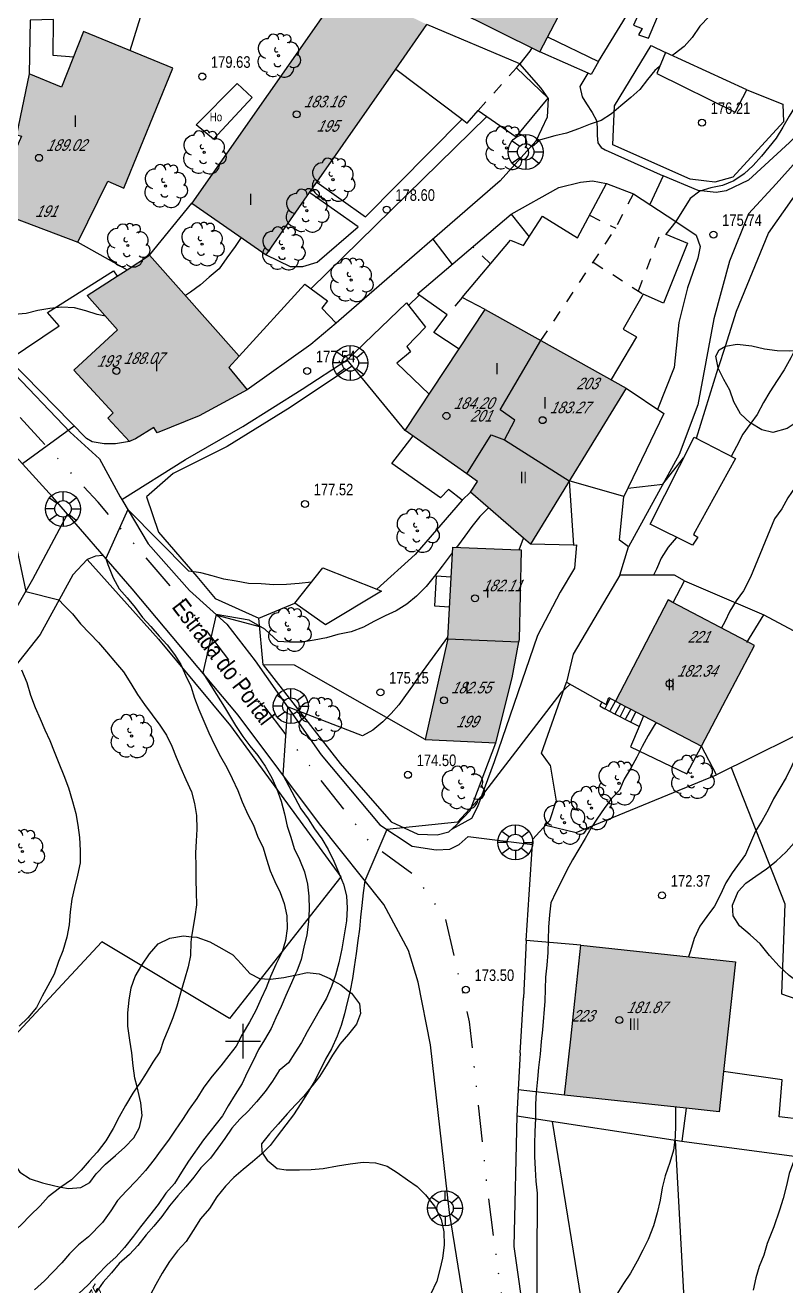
# Model space of a CAD drawing. Header units: metres. Extents: x 523239 to 523998, y 4669208 to 4669802.
# Drawn here: x 523481.2 to 523546.8, y 4669378.9 to 4669487.6 of the extents above; entities that cross this region are included whole.
import ezdxf
from ezdxf.enums import TextEntityAlignment as Align

# ---------------------------------------------------------------- set-up
doc = ezdxf.new("R2010")
doc.units = ezdxf.units.M
doc.header["$MEASUREMENT"] = 0
doc.linetypes.add('DISCONT', pattern=[2, 1, -1])
doc.linetypes.add('MORSE_D', pattern=[31.75, 12.7, -6.35, 0, -6.35, 0, -6.35])
for name, color, linetype in [('031006 Cota terreno', 9, 'Continuous'), ('031007 Cota edificio', 7, 'Continuous'), ('032011 Curva cada 1 m', 40, 'Continuous'), ('032015 Curva cada 5 m', 34, 'Continuous'), ('032022 Curva cada 1 m de baja fiabilidad', 40, 'Continuous'), ('032023 Curva cada 5 m de baja fiabilidad', 34, 'Continuous'), ('033006 Texto cota terreno', 9, 'Continuous'), ('033007 Texto cota edificio', 9, 'Continuous'), ('033015 Texto curva maestra', 42, 'Continuous'), ('052004 Porche Tejavana', 7, 'Continuous'), ('052006 Division alturas', 9, 'Continuous'), ('052007 Medianera principal', 7, 'Continuous'), ('052016 Cobertizo', 7, 'Continuous'), ('052019 Cubierta edificio auxiliar', 9, 'DISCONT'), ('052020 Edificacion alero', 2, 'Continuous'), ('052024 Horreo', 7, 'Continuous'), ('052027 Edificacion por pie_alero', 2, 'Continuous'), ('052028 Edificacion pie nuevo', 2, 'Continuous'), ('053000 Textos varios', 7, 'Continuous'), ('053006 Texto altura edificio', 7, 'Continuous'), ('053009 Texto altura edificio predominante', 7, 'Continuous'), ('063001 Texto via urbana', 7, 'Continuous'), ('063002 Texto portal', 7, 'Continuous'), ('072001 Borde aglomerado u hormigon', 7, 'Continuous'), ('072003 Camino', 7, 'Continuous'), ('072004 Bordillo Acera', 1, 'Continuous'), ('072013 Escaleras', 1, 'Continuous'), ('072027 Pavimento', 9, 'Continuous'), ('082001 Valla Alambrada', 7, 'ALAMBRADA'), ('082002 Muro Tapia', 6, 'Continuous'), ('082003 Puerta', 7, 'Continuous'), ('082004 Linde', 3, 'Continuous'), ('101001 Arbol', 3, 'Continuous'), ('102002 Zona arbolada', 3, 'MASA'), ('102006 Seto', 3, 'SETO'), ('141001 Farola baculo', 7, 'Continuous'), ('202001 Eje Calle', 254, 'MORSE_D'), ('990001 Sombreados', 7, 'Continuous'), ('992007 Cuadricula', 7, 'Continuous')]:
    doc.layers.add(name, color=color, linetype=linetype)
doc.styles.get("Standard").update_dxf_attribs({"font": 'arial.ttf'})
doc.linetypes.add('ALAMBRADA', pattern='A,3,[131,GEOGRAMA.SHX,S=0.5,R=0,X=0,Y=0],3', length=6)
doc.linetypes.add('MASA', pattern='A,0.0001,[130,GEOGRAMA.SHX,S=0.5,R=180,X=0,Y=0],-2.9', length=2.9001)
doc.linetypes.add('SETO', pattern='A,0,-1.2,1,[135,GEOGRAMA.SHX,S=0.4,R=0,X=0.5,Y=-0.5],1', length=3.2)

# ---------------------------------------------------------------- blocks, each defined once
blk = doc.blocks.new('COTAP')
at = {"color": 0}
blk.add_circle((0, 0), 0.3, dxfattribs=at)
blk = doc.blocks.new('ARBOL')
at = {"color": 0}
blk.add_circle((0, 0), 0.0939, dxfattribs=at)
for centre, radius, start, end in [((-0.9, 0.61), 0.852, 92.28, 254.58), ((-0.45, 1.37), 0.48, 359.2878, 173.6078), ((0.16, 1.55), 0.336, 23.1565, 160.4665), ((0.7, 1.41), 0.384, 301.578, 139.328), ((1.05, 0.46), 0.708, 319.8556, 114.7656), ((-0.15, 0.51), 0.192, 119.14, 310.56), ((1.31, -0.4), 0.612, 235.5275, 62.0275), ((-0.89, -0.54), 0.888, 142.64, 266.54), ((-0.06, -0.61), 0.336, 189.64, 323.88), ((0.48, -1), 0.852, 224.67, 0.24), ((-0.48, -1.08), 0.72, 213.78, 295.32)]:
    blk.add_arc(centre, radius, start, end, dxfattribs=at)
blk = doc.blocks.new('FAROLAG')
at = {"color": 0}
for p, q in [((0, 0.71), (0, 1.51)), ((-0.71, 0), (-1.51, 0)), ((-1.17, 0.96), (-0.51, 0.49)), ((1.17, 0.95), (0.55, 0.45)), ((0.71, 0), (1.51, 0)), ((-1.17, -0.95), (-0.51, -0.48)), ((0, -0.71), (0, -1.51)), ((1.13, -1), (0.51, -0.49))]:
    blk.add_line(p, q, dxfattribs=at)
for radius in [1.51, 0.71]:
    blk.add_circle((0, 0), radius, dxfattribs=at)

msp = doc.modelspace()

# ---------------------------------------------------------------- hatches: boundary and pattern name
at = {"layer": '990001 Sombreados', "true_color": 0xafafaf}
for points in [[(523510.47, 4669492.82), (523525.59, 4669485.31), (523530.7, 4669495.1), (523515.95, 4669502.56)], [(523508.74, 4669491.08), (523515.85, 4669487.66), (523513.17, 4669483.81), (523506.36, 4669474.06), (523505.74, 4669473.16), (523502, 4669467.8), (523495.58, 4669472.24)], [(523478.14, 4669471.75), (523480.91, 4669478.02), (523480.48, 4669478.13), (523481.57, 4669483.4), (523484.34, 4669482.24), (523486.24, 4669487.04), (523493.94, 4669483.88), (523489.73, 4669473.54), (523488.33, 4669474.16), (523485.76, 4669468.89)], [(523489.17, 4669461.33), (523485.4, 4669457.85), (523488.81, 4669454.17), (523488.33, 4669453.72), (523490.2, 4669451.7), (523490.34, 4669451.75), (523490.74, 4669451.92), (523492.3, 4669452.92), (523492.61, 4669452.44), (523496.22, 4669453.92), (523500.37, 4669456.15), (523498.78, 4669458.08), (523499.68, 4669459.07), (523491.94, 4669467.77), (523490, 4669466.51), (523489.16, 4669465.97), (523486.57, 4669464.29)], [(523520.89, 4669463.07), (523513.99, 4669452.66), (523519.3, 4669448.9), (523521.39, 4669452.27), (523522.55, 4669451.84), (523523.43, 4669453.53), (523522.17, 4669454.43), (523525.69, 4669460.4)], [(523525.69, 4669460.4), (523522.17, 4669454.43), (523523.43, 4669453.53), (523522.55, 4669451.84), (523521.39, 4669452.27), (523519.3, 4669448.9), (523520.21, 4669448.26), (523519.62, 4669447.34), (523524.19, 4669443.36), (523524.78, 4669442.84), (523533.04, 4669456.31)], [(523523.8, 4669442.35), (523524.02, 4669442.34), (523523.83, 4669434.62), (523523.79, 4669434.43), (523517.63, 4669434.69), (523518.05, 4669442.6)], [(523537, 4669437.86), (523536.65, 4669438.05), (523532.1, 4669429.32), (523532.54, 4669429.09), (523532.98, 4669428.85), (523533.43, 4669428.62), (523533.87, 4669428.39), (523534.52, 4669428.05), (523539.52, 4669425.42), (523541.37, 4669428.94), (523544.1, 4669434.12), (523543.46, 4669434.46)], [(523523.79, 4669434.43), (523523.21, 4669431.32), (523521.79, 4669425.71), (523515.71, 4669426), (523517.62, 4669434.56), (523517.63, 4669434.69)], [(523529.12, 4669408.27), (523542.45, 4669406.82), (523541.43, 4669397.39), (523541.05, 4669393.91), (523538.2, 4669394.22), (523527.72, 4669395.35), (523528.25, 4669400.17), (523528.6, 4669403.45)]]:
    msp.add_hatch(color=253, dxfattribs=at).paths.add_polyline_path(points, flags=0)

# ---------------------------------------------------------------- linework, layer by layer
at = {"layer": '032011 Curva cada 1 m'}
for points, elevation in [([(523545.12, 4669498.13), (523545.02, 4669497.8), (523544.72, 4669496.85), (523544.36, 4669495.81), (523544.02, 4669494.81), (523543.62, 4669493.89), (523543.13, 4669492.82), (523542.63, 4669491.88), (523542.04, 4669490.84), (523541.48, 4669489.92), (523540.91, 4669489.07), (523540.2, 4669488.34), (523539.38, 4669487.51), (523538.71, 4669486.54), (523538.03, 4669485.76), (523537.17, 4669485.11), (523537.01, 4669484.97)], 177), ([(523550.16, 4669487.37), (523549.3, 4669484.68), (523548.87, 4669483.71), (523548.41, 4669482.67), (523548.01, 4669481.65), (523547.62, 4669480.65), (523547.1, 4669479.74), (523546.53, 4669478.79), (523545.97, 4669477.86), (523545.33, 4669477.08), (523544.7, 4669476.29), (523543.98, 4669475.51), (523543.21, 4669474.77), (523542.31, 4669474.17), (523541.33, 4669473.78), (523540.34, 4669473.56), (523539.37, 4669473.28), (523538.54, 4669472.66), (523537.32, 4669470.66)], 176), ([(523524.91, 4669485.65), (523524.73, 4669485.35), (523523.87, 4669484.26)], 178), ([(523535.92, 4669484.04), (523535.51, 4669483.69), (523534.87, 4669482.9), (523534.2, 4669482.05), (523533.43, 4669481.35), (523532.57, 4669480.64), (523531.77, 4669479.94), (523530.88, 4669479.38), (523529.93, 4669479.05), (523528.92, 4669478.66), (523527.9, 4669478.28), (523526.89, 4669478.06), (523525.25, 4669477.61)], 177), ([(523499.85, 4669469.28), (523499.33, 4669468.5), (523498.61, 4669467.54), (523497.93, 4669466.6), (523497.08, 4669465.87), (523496.33, 4669465.2), (523495.46, 4669464.58), (523495.03, 4669464.3)], 179), ([(523516.35, 4669469.14), (523518.03, 4669466.97)], 177), ([(523488.13, 4669462.52), (523487.42, 4669462.64), (523486.45, 4669462.96), (523485.46, 4669463.23), (523484.35, 4669463.29), (523483.35, 4669463.17), (523482.32, 4669463), (523481.3, 4669462.74), (523480.3, 4669462.65)], 179), ([(523485.44, 4669453.03), (523480.98, 4669449.78)], 178), ([(523543.78, 4669453.28), (523543.7, 4669453.18), (523543.09, 4669452.32), (523542.55, 4669451.26), (523542.09, 4669450.42)], 174), ([(523548.83, 4669449.56), (523548.29, 4669448.71), (523547.6, 4669447.77), (523546.98, 4669446.85), (523546.44, 4669445.89), (523545.83, 4669445.02), (523543.76, 4669440), (523543.14, 4669438.81), (523542.51, 4669437.95), (523541.97, 4669437.06), (523541.55, 4669436.14), (523541.26, 4669435.62)], 173), ([(523521.17, 4669445.99), (523520.42, 4669445.23), (523519.74, 4669444.38), (523519.13, 4669443.55), (523518.48, 4669442.68), (523518.41, 4669442.59)], 176), ([(523479.86, 4669445.44), (523481.27, 4669438.77), (523484.13, 4669438.04), (523484.57, 4669437.57), (523485.3, 4669436.84), (523486, 4669435.98), (523486.78, 4669435.15), (523487.55, 4669434.38), (523488.23, 4669433.57), (523489, 4669432.63), (523489.7, 4669431.84), (523490.32, 4669430.84), (523490.9, 4669429.89), (523491.51, 4669429.02), (523492.16, 4669428.12), (523492.84, 4669427.25), (523493.4, 4669426.38), (523493.85, 4669425.43), (523494.23, 4669424.48), (523494.63, 4669423.52), (523495.07, 4669422.56), (523495.56, 4669421.5), (523495.82, 4669420.49), (523495.99, 4669419.44), (523496.03, 4669418.26), (523495.96, 4669417.24), (523495.9, 4669416.22), (523495.94, 4669415.03), (523495.94, 4669413.91), (523495.97, 4669412.84), (523495.99, 4669411.75), (523495.85, 4669410.71), (523495.68, 4669409.72), (523495.57, 4669409)], 178), ([(523505.91, 4669439.58), (523504.84, 4669439.46), (523503.74, 4669439.37), (523502.66, 4669439.35), (523501.56, 4669439.42), (523500.46, 4669439.45), (523499.41, 4669439.67), (523498.34, 4669439.84), (523497.34, 4669440.12), (523496.37, 4669440.38), (523495.32, 4669440.53), (523490.07, 4669445.83), (523488.17, 4669441.61), (523488.35, 4669441.1), (523488.81, 4669439.94), (523489.32, 4669439), (523490.02, 4669438.22), (523490.69, 4669437.38), (523491.34, 4669436.53), (523492.04, 4669435.74), (523492.77, 4669434.92), (523493.47, 4669434.18), (523494.1, 4669433.33), (523494.63, 4669432.48), (523495.05, 4669431.54), (523495.51, 4669430.59), (523495.82, 4669429.58), (523496.2, 4669428.58), (523496.61, 4669427.58), (523497.05, 4669426.58), (523497.54, 4669425.55), (523498.05, 4669424.53), (523498.59, 4669423.6), (523499.06, 4669422.63), (523499.56, 4669421.62), (523499.93, 4669420.62), (523500.42, 4669419.54), (523500.9, 4669418.62), (523501.26, 4669417.67), (523501.73, 4669416.66), (523502.03, 4669415.69), (523502.34, 4669414.69), (523502.74, 4669413.75), (523503.2, 4669412.82), (523503.56, 4669411.87), (523503.79, 4669410.8), (523503.81, 4669409.72), (523503.66, 4669408.67), (523503.36, 4669407.7), (523502.83, 4669406.61), (523502.38, 4669405.56), (523502.29, 4669405.33)], 177), ([(523537.4, 4669443.42), (523537.35, 4669443.38), (523536.64, 4669442.58), (523536.05, 4669441.64), (523535.65, 4669440.69), (523535.4, 4669440.16)], 174), ([(523518.03, 4669442.11), (523517.18, 4669440.94), (523516.52, 4669440.09)], 176), ([(523516.51, 4669440.08), (523516.49, 4669440.05), (523515.8, 4669439.19), (523514.96, 4669438.37), (523514.13, 4669437.66), (523513.21, 4669437.1), (523512.26, 4669436.68), (523511.28, 4669436.17), (523510.38, 4669435.68), (523509.31, 4669435.3), (523508.18, 4669435.05), (523507.2, 4669434.77), (523506.12, 4669434.56), (523505.1, 4669434.4), (523504.02, 4669434.41), (523503.02, 4669434.46), (523501.88, 4669435.52), (523500.52, 4669436.3), (523497.69, 4669436.78), (523496.53, 4669431.74), (523498.39, 4669428.78), (523499.35, 4669427.21), (523499.97, 4669426.25), (523500.59, 4669425.46), (523501.29, 4669424.62), (523501.91, 4669423.71), (523502.48, 4669422.69), (523502.91, 4669421.71), (523503.3, 4669420.68), (523503.58, 4669419.6), (523503.81, 4669418.53), (523504.11, 4669417.57), (523504.42, 4669416.61), (523504.86, 4669415.66), (523505.31, 4669414.58), (523505.57, 4669413.54), (523505.68, 4669412.5), (523505.71, 4669411.37), (523505.64, 4669410.29), (523505.49, 4669409.17), (523505.25, 4669408.09), (523505, 4669407.04), (523504.65, 4669406.02), (523504.48, 4669405.67)], 176), ([(523480.89, 4669432), (523481.36, 4669430.93), (523481.69, 4669429.84), (523482.07, 4669428.75), (523482.5, 4669427.8), (523482.92, 4669426.85), (523483.33, 4669425.91), (523483.71, 4669424.98), (523484.12, 4669423.96), (523484.56, 4669422.9), (523484.94, 4669421.84), (523485.3, 4669420.66), (523485.58, 4669419.63), (523485.75, 4669418.61), (523485.9, 4669417.54), (523485.97, 4669416.43), (523485.95, 4669415.36), (523485.74, 4669414.3), (523485.46, 4669413.23), (523485.24, 4669412.24), (523485.1, 4669411.14), (523485.01, 4669410.01), (523484.82, 4669408.96), (523484.46, 4669407.79), (523484.09, 4669406.85), (523483.71, 4669405.78), (523483.17, 4669404.75), (523482.69, 4669403.86), (523482.18, 4669402.9), (523481.44, 4669402.01), (523480.7, 4669401.29)], 179), ([(523528.21, 4669430.78), (523527.41, 4669430.02), (523520.54, 4669421.08), (523518.49, 4669418.89), (523512.4, 4669418.25), (523510.5, 4669413.83), (523510.37, 4669412.78), (523510.25, 4669411.68), (523510.13, 4669410.68), (523510.05, 4669409.66), (523509.91, 4669408.66), (523509.76, 4669407.54), (523509.59, 4669406.4), (523509.45, 4669405.39), (523509.25, 4669404.37), (523509.21, 4669404.23)], 174), ([(523535.61, 4669427.47), (523535.44, 4669427.21), (523534.92, 4669426.35), (523534.41, 4669425.4), (523533.95, 4669424.47), (523533.44, 4669423.52), (523532.86, 4669422.58), (523532.45, 4669421.65), (523531.77, 4669420.91), (523531.13, 4669420.06), (523530.56, 4669419.23), (523530.01, 4669418.38), (523529.5, 4669417.48), (523528.94, 4669416.56), (523528.4, 4669415.62), (523527.92, 4669414.73), (523527.47, 4669413.79), (523526.98, 4669412.85), (523526.55, 4669411.92), (523526.41, 4669410.89), (523526.35, 4669409.82), (523526.31, 4669408.72), (523526.28, 4669407.64), (523526.19, 4669406.56), (523526.08, 4669405.51), (523526.02, 4669403.45), (523525.81, 4669400.97), (523525.7, 4669399.95), (523525.61, 4669398.88), (523525.47, 4669397.72), (523525.38, 4669396.71), (523525.26, 4669395.58), (523525.21, 4669394.55), (523525.22, 4669393.35), (523525.16, 4669392.17), (523525.14, 4669391.15), (523525.14, 4669390.06), (523525.18, 4669388.96), (523525.25, 4669387.91), (523525.36, 4669386.89), (523525.27, 4669368.76)], 173), ([(523548.77, 4669426.89), (523548.69, 4669426.74), (523548.21, 4669425.69), (523547.77, 4669424.68), (523547.32, 4669423.73), (523546.83, 4669422.72), (523546.28, 4669421.8), (523545.74, 4669420.89), (523545.28, 4669419.93), (523544.75, 4669419.03), (523544.19, 4669418.1), (523543.31, 4669416.08), (523542.18, 4669414.5), (523541.62, 4669413.64), (523541.15, 4669412.57), (523540.64, 4669411.63), (523539.99, 4669410.74), (523539.39, 4669409.9), (523538.91, 4669408.84), (523538.58, 4669407.78), (523538.41, 4669407.26)], 172), ([(523490.86, 4669396.05), (523490.5, 4669395.51), (523489.86, 4669394.45), (523489.33, 4669393.48), (523488.81, 4669392.46), (523488.18, 4669391.41), (523487.43, 4669390.43), (523486.74, 4669389.67), (523486.05, 4669388.87), (523485.2, 4669388.04), (523484.29, 4669387.41)], 178), ([(523505.83, 4669395.97), (523505.54, 4669395.48), (523504.99, 4669394.61), (523504.35, 4669393.65), (523503.68, 4669392.77), (523502.94, 4669391.81), (523502.33, 4669391), (523501.69, 4669390.33)], 174), ([(523537.3, 4669394.32), (523537.28, 4669393.87), (523537.28, 4669392.78), (523537.26, 4669391.71), (523537.12, 4669390.59), (523536.79, 4669389.52), (523536.39, 4669388.38), (523536.15, 4669387.36), (523535.95, 4669386.29), (523535.7, 4669385.2), (523535.38, 4669384.07), (523534.94, 4669382.89), (523534.47, 4669381.97), (523533.98, 4669381.01), (523533.4, 4669380), (523532.8, 4669379.11), (523532.22, 4669378.19)], 172), ([(523547.67, 4669390.05), (523547.46, 4669389.59), (523547.08, 4669388.57), (523546.85, 4669387.55), (523546.58, 4669386.43), (523546.26, 4669385.41), (523545.77, 4669383.97), (523545.2, 4669382.54), (523544.91, 4669381.54), (523544.51, 4669380.57), (523544.2, 4669379.6), (523543.98, 4669378.51)], 171)]:
    msp.add_lwpolyline(points, dxfattribs=dict(at, elevation=elevation))
at = {"layer": '032015 Curva cada 5 m'}
for points, elevation in [([(523491.75, 4669490.33), (523490.23, 4669485.4)], 180), ([(523541.59, 4669459.93), (523542.55, 4669462.93), (523545.3, 4669469.66), (523550.67, 4669477.32), (523553.51, 4669482.53), (523552.52, 4669483.46), (523552.33, 4669485.09), (523552.67, 4669486.06), (523553.07, 4669487.04), (523553.53, 4669488.1)], 175), ([(523539.09, 4669451.98), (523540.97, 4669458.03)], 175), ([(523533.17, 4669447.68), (523536.2, 4669448.03), (523537.98, 4669450.28)], 175), ([(523517.64, 4669434.82), (523515.22, 4669431.51), (523514.61, 4669430.62), (523514.02, 4669429.81), (523513.44, 4669428.98), (523512.77, 4669428.24), (523512.04, 4669427.52), (523511.18, 4669426.82), (523510.29, 4669426.33), (523503.82, 4669428.82), (523503.42, 4669422.95), (523504.99, 4669420.02), (523505.61, 4669419.17), (523506.16, 4669418.3), (523506.8, 4669417.45), (523507.35, 4669416.53), (523507.83, 4669415.5), (523508.24, 4669414.57), (523508.66, 4669413.53), (523508.93, 4669412.53), (523508.97, 4669411.45), (523508.91, 4669410.37), (523508.72, 4669409.16), (523508.52, 4669407.96), (523508.27, 4669406.75), (523507.98, 4669405.68), (523507.81, 4669405.2)], 175)]:
    msp.add_lwpolyline(points, dxfattribs=dict(at, elevation=elevation))
at = {"layer": '032022 Curva cada 1 m de baja fiabilidad'}
for points, elevation in [([(523547.55, 4669459.54), (523547.22, 4669458.92), (523546.66, 4669457.88), (523546.04, 4669456.97), (523545.41, 4669455.97), (523544.86, 4669455.06), (523544.34, 4669454.04), (523543.78, 4669453.28)], 174), ([(523495.57, 4669409), (523495.51, 4669408.54), (523495.48, 4669407.38), (523495.28, 4669406.39), (523494.95, 4669405.31), (523494.6, 4669404.13), (523494.3, 4669403.01), (523493.95, 4669402.01), (523493.55, 4669400.99), (523493.14, 4669400.05), (523492.84, 4669399.06), (523492.21, 4669398.17), (523491.65, 4669397.23), (523491.09, 4669396.38), (523490.86, 4669396.05)], 178), ([(523502.29, 4669405.33), (523502, 4669404.6), (523501.56, 4669403.68), (523501.09, 4669402.64), (523500.55, 4669401.64), (523499.93, 4669400.57), (523499.42, 4669399.55), (523498.79, 4669398.75), (523498.08, 4669397.86), (523497.35, 4669396.98), (523496.63, 4669396.03), (523496.02, 4669395.04), (523495.36, 4669394.13), (523494.77, 4669393.25), (523494.16, 4669392.31), (523493.58, 4669391.47), (523492.94, 4669390.62), (523492.33, 4669389.78), (523491.58, 4669388.85), (523490.81, 4669387.98), (523489.94, 4669387.08), (523489.19, 4669386.24), (523488.61, 4669385.36), (523487.88, 4669384.37), (523486.69, 4669383.12), (523485.82, 4669382.42), (523485.05, 4669381.66), (523484.38, 4669380.89), (523483.57, 4669380.05), (523482.87, 4669379.32), (523482.03, 4669378.54)], 177), ([(523504.48, 4669405.67), (523504.17, 4669405.01), (523503.68, 4669403.94), (523503.29, 4669402.97), (523502.83, 4669402), (523502.43, 4669401.08), (523501.86, 4669400.12), (523501.33, 4669399.26), (523500.88, 4669398.3), (523500.37, 4669397.3), (523499.93, 4669396.33), (523499.32, 4669395.39), (523498.73, 4669394.43), (523498.23, 4669393.55), (523496.6, 4669391.48), (523495.31, 4669389.64), (523494.69, 4669388.69), (523494.1, 4669387.71), (523493.33, 4669386.9), (523492.67, 4669385.91), (523491.93, 4669384.95), (523491.16, 4669383.98), (523490.56, 4669383.18), (523489.79, 4669382.19), (523489.06, 4669381.4), (523488.26, 4669380.68), (523487.47, 4669379.87), (523486.65, 4669378.98), (523485.84, 4669378.23)], 176), ([(523509.21, 4669404.23), (523508.99, 4669403.34), (523508.74, 4669402.34), (523508.47, 4669401.35), (523508.11, 4669400.41), (523507.63, 4669399.32), (523507.12, 4669398.45), (523506.62, 4669397.43), (523506.14, 4669396.49), (523505.83, 4669395.97)], 174), ([(523501.69, 4669390.33), (523501.63, 4669390.27), (523500.82, 4669389.59), (523500, 4669388.94), (523499.21, 4669388.25), (523498.48, 4669387.49), (523497.75, 4669386.56), (523497.1, 4669385.56), (523496.34, 4669384.68), (523495.7, 4669383.66), (523495.1, 4669382.72), (523494.34, 4669381.92), (523493.65, 4669381), (523493.03, 4669379.99), (523492.49, 4669379), (523491.99, 4669378.1)], 174), ([(523484.29, 4669387.41), (523484.18, 4669387.33), (523483.2, 4669386.56), (523482.5, 4669385.8), (523481.66, 4669384.95), (523480.91, 4669384.19), (523480.07, 4669383.41), (523479.17, 4669382.56), (523478.43, 4669381.88), (523477.71, 4669381.15), (523476.86, 4669380.46), (523475.93, 4669379.72), (523475.14, 4669379.08), (523474.21, 4669378.4)], 178)]:
    msp.add_lwpolyline(points, dxfattribs=dict(at, elevation=elevation))
at = {"layer": '032023 Curva cada 5 m de baja fiabilidad', "elevation": 175}
for points in [[(523540.97, 4669458.03), (523540.99, 4669458.09), (523541.59, 4669459.93)], [(523507.81, 4669405.2), (523507.64, 4669404.71), (523507.19, 4669403.69), (523506.69, 4669402.81), (523506.07, 4669401.74), (523505.54, 4669400.8), (523505.03, 4669399.89), (523504.47, 4669399), (523503.91, 4669398.12), (523503.12, 4669397.47), (523502.53, 4669396.55), (523501.91, 4669395.64), (523501.15, 4669394.75), (523500.48, 4669393.98), (523499.71, 4669393.28), (523499.02, 4669392.5), (523498.43, 4669391.6), (523497.83, 4669390.77), (523497.19, 4669389.91), (523496.37, 4669389.06), (523495.75, 4669388.27), (523495.06, 4669387.44), (523494.37, 4669386.66), (523493.65, 4669385.8), (523492.99, 4669384.87), (523492.32, 4669384.05), (523491.66, 4669383.28), (523490.92, 4669382.37), (523490.2, 4669381.61), (523489.31, 4669380.81), (523488.66, 4669380.03), (523487.95, 4669379.21), (523487.33, 4669378.36)]]:
    msp.add_lwpolyline(points, dxfattribs=at)
at = {"layer": '052004 Porche Tejavana', "flags": 128}
for points in [[(523534.95, 4669486.49), (523535.96, 4669488.87), (523534.4, 4669489.27), (523533.67, 4669487.6), (523534.4, 4669487.31), (523534.09, 4669486.76), (523534.95, 4669486.49)], [(523526.26, 4669486.6), (523530.64, 4669484.48)], [(523530.64, 4669484.48), (523530.01, 4669483.35), (523525.59, 4669485.31)], [(523543.45, 4669482.01), (523536.43, 4669485.24), (523535.67, 4669483.43), (523542.44, 4669480.11), (523543.45, 4669482.01)], [(523518.63, 4669459.65), (523516.45, 4669461.1), (523517.61, 4669462.61), (523515.03, 4669464.42), (523523.13, 4669471.29), (523524.68, 4669469.36)], [(523513.99, 4669452.66), (523508.99, 4669458.75), (523514.09, 4669463.65), (523515.73, 4669461.56), (523514.13, 4669459.88), (523514.43, 4669459.42), (523513.25, 4669458.44), (523516.05, 4669455.77)], [(523533.04, 4669456.31), (523536.27, 4669454.11), (523532.82, 4669446.95), (523528.13, 4669448.3)], [(523519.62, 4669447.34), (523518.88, 4669446.63), (523517.71, 4669447.57), (523517.02, 4669446.83), (523512.82, 4669449.81), (523514.67, 4669452.18)], [(523535.09, 4669444.56), (523538.89, 4669452.08), (523542.47, 4669450.22), (523538.84, 4669443.69), (523539.2, 4669443.45), (523538.75, 4669442.75), (523535.09, 4669444.56)], [(523511.94, 4669438.79), (523507.11, 4669435.88), (523504.48, 4669437.77), (523506.87, 4669440.8), (523511.54, 4669438.98), (523511.94, 4669438.79)], [(523517.77, 4669437.42), (523516.55, 4669437.49), (523516.69, 4669440.11), (523517.91, 4669440.04)]]:
    msp.add_lwpolyline(points, dxfattribs=at)
at = {"layer": '052006 Division alturas', "flags": 128}
msp.add_lwpolyline([(523522.55, 4669451.84), (523528.13, 4669448.3)], dxfattribs=at)
at = {"layer": '052007 Medianera principal', "flags": 128}
for points in [[(523519.3, 4669448.9), (523521.39, 4669452.27), (523522.55, 4669451.84), (523523.43, 4669453.53), (523522.17, 4669454.43), (523525.69, 4669460.4)], [(523517.63, 4669434.69), (523523.79, 4669434.43)]]:
    msp.add_lwpolyline(points, dxfattribs=at)
at = {"layer": '052016 Cobertizo', "flags": 128}
for points in [[(523485.38, 4669484.85), (523483.62, 4669484.97), (523483.67, 4669488.1), (523481.65, 4669488.04), (523481.57, 4669483.4)], [(523513.17, 4669483.81), (523518.9, 4669479.49), (523519.32, 4669479.16), (523520.28, 4669480.24), (523521.02, 4669479.72), (523523.54, 4669477.98), (523526.31, 4669481.31), (523523.58, 4669483.93), (523523.87, 4669484.26), (523515.85, 4669487.66)], [(523520.89, 4669463.07), (523518.9, 4669464.13), (523523.06, 4669469.07), (523524.19, 4669468.6), (523525.81, 4669471.12), (523528.83, 4669469.26), (523531.33, 4669473.94), (523533.66, 4669473.05), (523537.32, 4669470.66), (523536.45, 4669469.59), (523538.33, 4669468.81), (523536.24, 4669463.64), (523534.51, 4669464.41), (523532.77, 4669461.38), (523533.92, 4669460.72), (523531.73, 4669457.04)], [(523499.68, 4669459.07), (523505.34, 4669465.28), (523507.29, 4669463.84), (523506.79, 4669463.21), (523508.02, 4669461.9), (523505.85, 4669460.05), (523500.37, 4669456.15)], [(523537.09, 4669437.81), (523538.05, 4669439.7), (523537.2, 4669440.16), (523532.5, 4669440.17), (523528.46, 4669433.37), (523527.9, 4669430.96), (523531.3, 4669429.02), (523531.54, 4669429.62), (523532.1, 4669429.32)], [(523543.45, 4669434.36), (523544.91, 4669436.74), (523554.71, 4669431.51), (523550.46, 4669427.72), (523540.81, 4669422.96), (523539.52, 4669425.42)], [(523538.2, 4669394.22), (523537.83, 4669391.36), (523557.63, 4669388.73), (523558.47, 4669398.68), (523552.94, 4669399.31), (523552.17, 4669392.78), (523546.23, 4669393.47), (523546.48, 4669396.66), (523541.43, 4669397.39)]]:
    msp.add_lwpolyline(points, dxfattribs=at)
at = {"layer": '052019 Cubierta edificio auxiliar', "flags": 128}
for points in [[(523520.28, 4669480.24), (523523.58, 4669483.93)], [(523525.69, 4669460.4), (523532.13, 4669470.09), (523533.66, 4669473.05)], [(523529.87, 4669471.21), (523532.13, 4669470.09)], [(523534.09, 4669464.68), (523536.07, 4669469.87), (523536.45, 4669469.59)], [(523521.34, 4669467.03), (523519.82, 4669468.48)], [(523530.19, 4669467.16), (523534.51, 4669464.41)], [(523518.9, 4669464.13), (523517.61, 4669462.61)]]:
    msp.add_lwpolyline(points, dxfattribs=at)
at = {"layer": '052020 Edificacion alero', "flags": 128}
for points in [[(523510.47, 4669492.82), (523525.59, 4669485.31), (523530.7, 4669495.1), (523515.95, 4669502.56), (523510.47, 4669492.82)], [(523485.76, 4669468.89), (523488.33, 4669474.16), (523489.73, 4669473.54), (523493.94, 4669483.88), (523486.24, 4669487.04), (523484.34, 4669482.24), (523481.57, 4669483.4), (523480.48, 4669478.13), (523480.91, 4669478.02), (523478.14, 4669471.75)], [(523489.17, 4669461.33), (523486.57, 4669464.29), (523489.16, 4669465.97), (523490, 4669466.51), (523491.94, 4669467.77), (523499.68, 4669459.07), (523498.78, 4669458.08), (523500.37, 4669456.15)], [(523519.3, 4669448.9), (523513.99, 4669452.66), (523520.89, 4669463.07)], [(523520.89, 4669463.07), (523525.69, 4669460.4)], [(523525.69, 4669460.4), (523533.04, 4669456.31), (523524.78, 4669442.84), (523524.19, 4669443.36), (523519.62, 4669447.34), (523520.21, 4669448.26), (523519.3, 4669448.9)], [(523518.05, 4669442.6), (523523.8, 4669442.35)]]:
    msp.add_lwpolyline(points, dxfattribs=at)
at = {"layer": '052024 Horreo', "flags": 128}
msp.add_lwpolyline([(523499.5, 4669482.57), (523500.78, 4669481.35), (523497.45, 4669477.78), (523495.97, 4669479), (523499.5, 4669482.57)], dxfattribs=at)
at = {"layer": '052027 Edificacion por pie_alero', "flags": 128}
for points in [[(523508.74, 4669491.08), (523495.58, 4669472.24), (523502, 4669467.8), (523505.74, 4669473.16), (523506.36, 4669474.06), (523513.17, 4669483.81), (523515.85, 4669487.66)], [(523537, 4669437.86), (523536.65, 4669438.05), (523532.1, 4669429.32), (523532.54, 4669429.09), (523532.98, 4669428.85), (523533.43, 4669428.62), (523533.87, 4669428.39), (523534.52, 4669428.05), (523539.52, 4669425.42), (523541.37, 4669428.94), (523544.1, 4669434.12), (523543.46, 4669434.46), (523537, 4669437.86)], [(523529.12, 4669408.27), (523542.45, 4669406.82), (523541.43, 4669397.39), (523541.05, 4669393.91), (523538.2, 4669394.22), (523527.72, 4669395.35), (523528.25, 4669400.17), (523528.6, 4669403.45), (523529.12, 4669408.27)]]:
    msp.add_lwpolyline(points, dxfattribs=at)
at = {"layer": '052028 Edificacion pie nuevo', "flags": 128}
for points in [[(523478.14, 4669471.75), (523485.76, 4669468.89)], [(523500.37, 4669456.15), (523496.22, 4669453.92), (523492.61, 4669452.44), (523492.3, 4669452.92), (523490.74, 4669451.92), (523490.34, 4669451.75), (523490.2, 4669451.7), (523488.33, 4669453.72), (523488.81, 4669454.17), (523485.4, 4669457.85), (523489.17, 4669461.33)], [(523518.05, 4669442.6), (523517.63, 4669434.69)], [(523523.79, 4669434.43), (523523.83, 4669434.62), (523524.02, 4669442.34), (523523.8, 4669442.35)], [(523517.63, 4669434.69), (523517.62, 4669434.56), (523515.71, 4669426), (523521.79, 4669425.71), (523523.21, 4669431.32), (523523.79, 4669434.43)]]:
    msp.add_lwpolyline(points, dxfattribs=at)
at = {"layer": '072001 Borde aglomerado u hormigon', "flags": 128}
for points in [[(523529.74, 4669483.47), (523529.05, 4669482.3), (523529.25, 4669481.43), (523529.61, 4669480.82), (523530.11, 4669480.08), (523530.47, 4669479.38), (523530.54, 4669478.77), (523530.54, 4669478.08), (523530.59, 4669477.46), (523530.88, 4669477.04), (523531.21, 4669476.84), (523536.23, 4669474.61), (523535.06, 4669472.13)], [(523519.89, 4669372.23), (523517.81, 4669385.23), (523516.15, 4669399.67), (523515.09, 4669405.09), (523514.28, 4669407.82), (523512.15, 4669411.77), (523506.58, 4669418.72), (523499.57, 4669428.11), (523490.44, 4669438.99), (523483.57, 4669446.94), (523475.79, 4669455.47), (523468.25, 4669464.16), (523464.48, 4669467.8), (523460.54, 4669470.67), (523456.35, 4669471.99), (523454.02, 4669472.4), (523451.59, 4669472.21), (523449.96, 4669471.7), (523449.07, 4669471.26), (523446.69, 4669468.99), (523441.12, 4669460.19)], [(523475.23, 4669462.87), (523479.72, 4669458.14), (523485.11, 4669452.51), (523487.63, 4669450.21), (523489.41, 4669446.93), (523489.54, 4669446.71)], [(523489.54, 4669446.71), (523495.04, 4669450.14), (523499.99, 4669452.98), (523505.11, 4669456.21), (523508.99, 4669458.75)], [(523489.54, 4669446.71), (523491.83, 4669442.88), (523495.39, 4669438.86), (523498.6, 4669435.96), (523501.04, 4669432.79), (523506.73, 4669424.67), (523511.79, 4669418.65), (523514.59, 4669416.82), (523516.64, 4669416.48), (523517.82, 4669416.55), (523518.63, 4669416.96), (523519.42, 4669417.64), (523524.96, 4669416.94)], [(523532.5, 4669440.17), (523533.22, 4669442.63), (523532.47, 4669443.18), (523532.82, 4669446.95)], [(523528.49, 4669442.76), (523528.75, 4669442.79), (523528.58, 4669440.79), (523527.35, 4669438.72), (523525.39, 4669434.96), (523521.64, 4669424.08), (523520.22, 4669420.21), (523519.69, 4669419.19), (523517.98, 4669418.24)], [(523497.75, 4669436.73), (523501.42, 4669435.74)], [(523523.6, 4669393.56), (523523.36, 4669382.3), (523525.27, 4669368.76)]]:
    msp.add_lwpolyline(points, dxfattribs=at)
at = {"layer": '072003 Camino', "flags": 128}
for points in [[(523558.07, 4669493.5), (523553.33, 4669484.41), (523550.01, 4669480.5), (523547.11, 4669477.47), (523543.59, 4669474.22), (523541.65, 4669473.32), (523540.78, 4669473.18), (523539.24, 4669473.33), (523536.23, 4669474.61)], [(523559.11, 4669492.46), (523555.13, 4669484.53), (523551.89, 4669480.52), (523545.97, 4669473.93), (523543.59, 4669471.32), (523541.93, 4669467.24), (523540.59, 4669462.27), (523539.2, 4669454.85), (523537.61, 4669450.59), (523533.22, 4669442.63)], [(523467.5, 4669428.93), (523468.52, 4669427.42), (523474.07, 4669431.16), (523478.72, 4669434.36), (523481.88, 4669439.82), (523484.87, 4669445.44)], [(523487.94, 4669441.88), (523487.28, 4669441.8), (523486.55, 4669441.52), (523485.32, 4669440.2), (523482.5, 4669435.07), (523479.81, 4669431.63), (523477.85, 4669430.09), (523474.88, 4669429.04), (523472.9, 4669427.98), (523471.22, 4669426.34), (523467.68, 4669420.44)]]:
    msp.add_lwpolyline(points, dxfattribs=at)
at = {"layer": '072004 Bordillo Acera', "flags": 128}
for points in [[(523526.31, 4669481.31), (523525.71, 4669482.17), (523523.87, 4669484.26)], [(523505.87, 4669464.89), (523521.02, 4669479.72)], [(523506.36, 4669474.06), (523510.57, 4669471.07), (523518.9, 4669479.49)], [(523502, 4669467.8), (523504.05, 4669466.78), (523505.15, 4669466.79), (523506.38, 4669467.17), (523509.93, 4669470.21), (523505.84, 4669473.09), (523505.74, 4669473.16)], [(523534.52, 4669428.05), (523534.14, 4669427.12), (523533.42, 4669425.36), (523538.27, 4669423.04), (523539.52, 4669425.42)], [(523529.12, 4669408.27), (523524.4, 4669408.66)], [(523527.72, 4669395.35), (523523.72, 4669395.79)]]:
    msp.add_lwpolyline(points, dxfattribs=at)
at = {"layer": '072013 Escaleras', "flags": 128}
for points in [[(523530.93, 4669429.23), (523530.75, 4669428.9), (523531.19, 4669428.66)], [(523531.63, 4669429.5), (523531.58, 4669429.4), (523531.24, 4669428.76), (523531.19, 4669428.66)], [(523531.63, 4669428.43), (523531.19, 4669428.66)], [(523531.63, 4669428.43), (523531.68, 4669428.53), (523532.1, 4669429.32)], [(523532.54, 4669429.09), (523532.07, 4669428.2)], [(523532.52, 4669427.97), (523532.57, 4669428.07), (523532.93, 4669428.75), (523532.98, 4669428.85)], [(523533.43, 4669428.62), (523533.01, 4669427.84), (523532.96, 4669427.74)], [(523532.07, 4669428.2), (523531.63, 4669428.43)], [(523532.52, 4669427.97), (523532.07, 4669428.2)], [(523532.96, 4669427.74), (523532.52, 4669427.97)], [(523533.4, 4669427.5), (523532.96, 4669427.74)], [(523533.87, 4669428.39), (523533.4, 4669427.5)], [(523534.14, 4669427.12), (523533.4, 4669427.5)]]:
    msp.add_lwpolyline(points, dxfattribs=at)
at = {"layer": '072027 Pavimento', "flags": 128}
msp.add_lwpolyline([(523515.71, 4669426), (523504.44, 4669432.41), (523501.74, 4669432.43)], dxfattribs=at)
at = {"layer": '082001 Valla Alambrada', "flags": 128}
for points in [[(523530.64, 4669484.48), (523534.15, 4669490.22), (523534.64, 4669495.29), (523528.04, 4669500.42), (523523.64, 4669503.77), (523521.63, 4669505.82), (523521.09, 4669506.18), (523520.46, 4669506.25), (523519.22, 4669505.66), (523515.58, 4669503.59)], [(523543.45, 4669482.01), (523546.54, 4669480.78), (523546.61, 4669479.25), (523542.24, 4669474.49), (523540.67, 4669474.06), (523539.74, 4669474.17), (523538.54, 4669474.33), (523531.89, 4669477.27), (523532.03, 4669480.63), (523535.18, 4669485.85), (523536.43, 4669485.24)], [(523514.26, 4669463.43), (523515.19, 4669464.31)], [(523509.43, 4669458.22), (523504.05, 4669454.64), (523498.62, 4669451.27), (523493.99, 4669448.93), (523491.67, 4669446.94), (523492.72, 4669443.88), (523496.02, 4669440.05), (523497.61, 4669438.15), (523501.35, 4669436.48)], [(523538.05, 4669439.7), (523544.91, 4669436.74)], [(523501.74, 4669432.43), (523508.37, 4669423.93), (523512.76, 4669418.91), (523515.07, 4669417.85), (523516.74, 4669417.78), (523517.75, 4669418.03), (523518.4, 4669418.64), (523519.59, 4669419.89), (523521.79, 4669425.71)], [(523542.08, 4669423.59), (523546.71, 4669411.84), (523546.43, 4669404.06), (523554.84, 4669401.14), (523558.62, 4669400.68)], [(523526.1, 4669418.62), (523528.71, 4669417.98), (523540.81, 4669422.96)], [(523553.34, 4669330.01), (523541.21, 4669326.22), (523540.61, 4669320.9), (523531.29, 4669320.39), (523531.66, 4669345.76), (523530.93, 4669359.07), (523530.38, 4669366.38), (523529.64, 4669374.79), (523526.69, 4669393.08)]]:
    msp.add_lwpolyline(points, dxfattribs=at)
at = {"layer": '082002 Muro Tapia', "flags": 128}
for points in [[(523526.31, 4669481.31), (523526.21, 4669479.67), (523525.25, 4669477.61), (523522.16, 4669474.19), (523508.92, 4669462.67), (523508.02, 4669461.9)], [(523523.13, 4669471.29), (523527.24, 4669473.59), (523529.11, 4669474.05), (523530.13, 4669474.18), (523531.33, 4669473.94)], [(523491.94, 4669467.77), (523495.58, 4669472.24)], [(523537.32, 4669470.66), (523539.07, 4669469.5), (523539.4, 4669468.52), (523539.21, 4669467.5), (523538.32, 4669464.94), (523537.57, 4669461.97), (523537.17, 4669458.07), (523535.74, 4669454.47)], [(523490.2, 4669451.7), (523489.01, 4669451.51), (523488.02, 4669451.5), (523486.99, 4669451.66), (523486.49, 4669451.95), (523479.85, 4669458.78), (523484.16, 4669461.66), (523483.14, 4669462.82), (523488.84, 4669466.42), (523489.16, 4669465.97)], [(523528.13, 4669448.3), (523528.49, 4669442.76), (523524.78, 4669442.84)], [(523518.88, 4669446.63), (523514.85, 4669441.97), (523511.54, 4669438.98)], [(523486.55, 4669441.52), (523492.71, 4669434.66), (523498.93, 4669427.18), (523508.44, 4669414.15), (523498.83, 4669401.96), (523487.82, 4669408.56), (523470.03, 4669389.45), (523467.5, 4669392.39)], [(523501.35, 4669436.48), (523504.48, 4669437.77)], [(523526.49, 4669423.8), (523525.72, 4669424.82), (523527.9, 4669430.96)], [(523524.67, 4669412.64), (523524.99, 4669417.42), (523526.46, 4669419.01), (523527, 4669420.7)], [(523524.4, 4669408.66), (523524.18, 4669403.74)], [(523523.9, 4669398.98), (523523.72, 4669395.79), (523523.6, 4669393.56), (523537.83, 4669391.36)]]:
    msp.add_lwpolyline(points, dxfattribs=at)
at = {"layer": '082003 Puerta', "flags": 128}
for points in [[(523523.8, 4669442.35), (523524.19, 4669443.36)], [(523501.74, 4669432.43), (523501.35, 4669436.48)], [(523526.49, 4669423.8), (523527, 4669420.7)], [(523524.4, 4669408.66), (523524.67, 4669412.64)], [(523523.9, 4669398.98), (523524.18, 4669403.74)]]:
    msp.add_lwpolyline(points, dxfattribs=at)
at = {"layer": '082004 Linde', "flags": 128}
msp.add_lwpolyline([(523539.76, 4669320.85), (523539.16, 4669357.23), (523537.28, 4669391.45)], dxfattribs=at)
at = {"layer": '102002 Zona arbolada', "flags": 128}
for points in [[(523564.47, 4669465.18), (523565.6, 4669464.05), (523566.29, 4669463.09), (523566.65, 4669462.12), (523566.66, 4669461.06), (523566.24, 4669460.05), (523565.54, 4669459.37), (523564.67, 4669459.04), (523563.5, 4669459.07), (523562.5, 4669459.48), (523561.59, 4669460.28), (523560.71, 4669460.89), (523559.64, 4669461.3), (523559.62, 4669461.29), (523559.06, 4669461.17), (523558.81, 4669460.75), (523558.26, 4669459.65), (523558.01, 4669458.64), (523557.76, 4669457.29), (523557.66, 4669456.96), (523557.45, 4669456.22), (523556.9, 4669455.05), (523556.26, 4669454.01), (523555.99, 4669453.78), (523555.4, 4669453.26), (523554.62, 4669453.07), (523553.36, 4669453.12), (523552.23, 4669453.5), (523551.4, 4669453.82), (523551.09, 4669453.95), (523550.06, 4669454.14), (523548.83, 4669453.84), (523547.77, 4669453.41), (523546.9, 4669452.82), (523545.67, 4669452.49), (523544.74, 4669452.71), (523543.78, 4669453.28), (523543.73, 4669453.32), (523542.89, 4669454.09), (523542.33, 4669455.12), (523541.97, 4669456.12), (523541.45, 4669457.06), (523540.97, 4669458.03), (523540.96, 4669458.06), (523540.76, 4669459.06), (523541.04, 4669459.61), (523541.59, 4669459.93), (523542.59, 4669460.1), (523543.88, 4669459.95), (523544.95, 4669459.7), (523546.05, 4669459.54), (523547.09, 4669459.51), (523547.55, 4669459.54), (523548.15, 4669459.59), (523549.31, 4669459.75), (523550.67, 4669460.12), (523551.83, 4669460.8), (523552.63, 4669461.78), (523553.04, 4669462.72), (523553.23, 4669463.85), (523553.45, 4669464.85), (523554.03, 4669465.5), (523554.77, 4669465.77), (523555.83, 4669466), (523556.9, 4669466.1), (523557.9, 4669466.14), (523558.9, 4669466.11), (523558.97, 4669466.09), (523561.85, 4669465.61), (523564.47, 4669465.18)], [(523557.53, 4669426.1), (523557.45, 4669423.55), (523557.33, 4669422.52), (523556.79, 4669421.54), (523556.01, 4669420.96), (523555.18, 4669420.18), (523554.6, 4669419.33), (523554.41, 4669418.23), (523554.71, 4669417.23), (523555.4, 4669416.17), (523556.31, 4669415.4), (523557.09, 4669414.89), (523557.41, 4669414.7), (523558.29, 4669413.96), (523559, 4669413.22), (523559.59, 4669412.03), (523559.69, 4669410.96), (523559.51, 4669409.8), (523559.16, 4669408.6), (523558.58, 4669407.53), (523557.81, 4669406.62), (523556.88, 4669405.71), (523555.76, 4669404.93), (523554.63, 4669404.53), (523553.53, 4669404.27), (523552.43, 4669404.13), (523551.37, 4669404.13), (523550.23, 4669404.22), (523549.23, 4669404.4), (523548.13, 4669404.88), (523547.09, 4669405.65), (523546.21, 4669406.45), (523545.4, 4669407.38), (523544.59, 4669408.38), (523543.71, 4669409.15), (523542.8, 4669409.95), (523542.25, 4669410.79), (523542.21, 4669411.73), (523542.69, 4669412.89), (523543.36, 4669413.61), (523544.2, 4669414.23), (523545.13, 4669414.85), (523545.97, 4669415.5), (523546.83, 4669416.31), (523547.51, 4669417.09), (523548.02, 4669418.06), (523548.3, 4669419.2), (523548.39, 4669420.3), (523548.38, 4669421.52), (523548.38, 4669422.53), (523548.5, 4669423.75), (523548.78, 4669424.85), (523549.13, 4669425.79), (523549.77, 4669426.99), (523550.38, 4669427.87), (523551.15, 4669429.04), (523551.86, 4669429.82), (523552.76, 4669430.63), (523553.72, 4669431.35), (523554.72, 4669431.81), (523555.4, 4669431.71), (523556.11, 4669431.23), (523556.8, 4669430.46), (523557.53, 4669426.1)], [(523447.57, 4669379.7), (523446.4, 4669380.05), (523446.13, 4669380.21), (523445.55, 4669380.59), (523444.9, 4669381.4), (523444.71, 4669382.17), (523444.92, 4669383.11), (523445.39, 4669383.65), (523446, 4669383.81), (523447.05, 4669383.83), (523448.07, 4669384.22), (523449, 4669384.92), (523449.46, 4669385.22), (523449.93, 4669385.53), (523450.92, 4669386), (523452.05, 4669386.2), (523453.24, 4669386.24), (523454.28, 4669386.26), (523455.06, 4669386.22), (523455.31, 4669386.21), (523456.31, 4669386.22), (523457.25, 4669386.56), (523458.1, 4669387.1), (523459.02, 4669387.64), (523459.91, 4669388.24), (523460.83, 4669388.94), (523461.61, 4669389.62), (523462.48, 4669390.24), (523463.44, 4669390.66), (523464.5, 4669391.07), (523465.58, 4669391.46), (523466.52, 4669391.92), (523467.4, 4669392.39), (523468.4, 4669393), (523468.57, 4669393.15), (523469.35, 4669393.81), (523470.14, 4669394.6), (523470.91, 4669395.37), (523471.68, 4669396.16), (523472.6, 4669396.91), (523473.52, 4669397.38), (523474.18, 4669397.32), (523475.15, 4669396.98), (523476.06, 4669396.36), (523476.8, 4669395.88), (523476.94, 4669395.8), (523477.83, 4669395.14), (523478.71, 4669394.32), (523479.37, 4669393.45), (523479.78, 4669392.42), (523480.01, 4669391.42), (523480.14, 4669390.41), (523480.31, 4669389.38), (523480.77, 4669388.7), (523481.64, 4669388.11), (523482.71, 4669387.78), (523483.78, 4669387.51), (523484.29, 4669387.41), (523484.94, 4669387.29), (523486.01, 4669387.37), (523486.78, 4669387.81), (523487.34, 4669388.54), (523488.13, 4669389.4), (523488.99, 4669390.12), (523489.81, 4669390.86), (523490.58, 4669391.67), (523491.07, 4669392.55), (523491.3, 4669393.57), (523491.19, 4669394.68), (523490.96, 4669395.68), (523490.86, 4669396.05), (523490.68, 4669396.81), (523490.53, 4669397.86), (523490.4, 4669398.99), (523490.25, 4669400.08), (523490.08, 4669401.3), (523490.06, 4669402.45), (523490.18, 4669403.52), (523490.36, 4669404.6), (523490.71, 4669405.57), (523491.27, 4669406.56), (523491.93, 4669407.53), (523492.68, 4669408.38), (523493.68, 4669408.88), (523494.86, 4669409.08), (523495.57, 4669409), (523496.01, 4669408.96), (523497.14, 4669408.57), (523498.16, 4669407.98), (523499.12, 4669407.45), (523499.88, 4669406.63), (523500.58, 4669405.84), (523501.42, 4669405.41), (523502.29, 4669405.33), (523502.36, 4669405.33), (523503.52, 4669405.48), (523504.48, 4669405.67), (523504.52, 4669405.68), (523505.54, 4669405.9), (523506.57, 4669405.81), (523507.47, 4669405.39), (523507.81, 4669405.2), (523508.44, 4669404.86), (523509.21, 4669404.23), (523509.35, 4669404.12), (523510.04, 4669403.2), (523510.13, 4669402.38), (523509.78, 4669401.46), (523509.09, 4669400.6), (523508.35, 4669399.72), (523507.72, 4669398.78), (523507.16, 4669397.86), (523506.6, 4669396.95), (523505.97, 4669396.14), (523505.83, 4669395.97), (523505.25, 4669395.26), (523504.53, 4669394.49), (523503.8, 4669393.74), (523503.03, 4669392.83), (523502.28, 4669391.99), (523501.58, 4669391.14), (523501.62, 4669390.46), (523501.69, 4669390.33), (523502.08, 4669389.74), (523502.94, 4669389.02), (523503.73, 4669388.89), (523504.86, 4669388.9), (523505.88, 4669388.92), (523506.91, 4669389.02), (523508.14, 4669389.23), (523509.25, 4669389.43), (523510.37, 4669389.57), (523511.43, 4669389.49), (523512.44, 4669389.21), (523513.29, 4669388.68), (523514.19, 4669388.05), (523515.01, 4669387.47), (523515.74, 4669386.73), (523516.51, 4669385.77), (523517.08, 4669384.64), (523517.31, 4669383.56), (523517.35, 4669382.41), (523517.19, 4669381.29), (523516.98, 4669380.31), (523516.7, 4669379.29), (523516.17, 4669378.15), (523515.46, 4669377.26), (523514.64, 4669376.64), (523513.61, 4669376.27), (523512.46, 4669376.25), (523511.41, 4669376.16), (523510.61, 4669375.72), (523509.87, 4669375.01), (523509.14, 4669373.95), (523508.58, 4669373.06), (523507.97, 4669372.27), (523507.51, 4669371.33), (523507.32, 4669370.21), (523507.34, 4669369.03), (523507.38, 4669367.95), (523507.27, 4669366.9), (523506.97, 4669365.91), (523506.34, 4669364.94), (523505.59, 4669364.08), (523504.6, 4669363.46), (523503.62, 4669362.81), (523502.8, 4669361.9), (523502.17, 4669361.04), (523501.53, 4669360.25), (523500.66, 4669359.45), (523499.79, 4669358.85), (523498.81, 4669358.38), (523497.76, 4669358.05), (523496.66, 4669358.08), (523495.53, 4669358.41), (523494.44, 4669358.95), (523493.58, 4669359.73), (523493.06, 4669360.6), (523492.51, 4669361.53), (523491.81, 4669362.43), (523490.95, 4669363.19), (523489.82, 4669363.76), (523488.73, 4669364.2), (523487.58, 4669364.55), (523486.45, 4669364.82), (523485.22, 4669365.12), (523485.03, 4669365.18), (523484.12, 4669365.52), (523483.12, 4669366.03), (523482.21, 4669366.62), (523481.41, 4669367.3), (523480.65, 4669367.97), (523480.2, 4669368.43), (523479.92, 4669368.73), (523479.04, 4669369.74), (523478.84, 4669369.96), (523478.33, 4669370.55), (523477.49, 4669371.37), (523476.64, 4669371.98), (523475.65, 4669372.46), (523475.55, 4669372.48), (523474.65, 4669372.73), (523473.68, 4669372.64), (523472.65, 4669372.19), (523471.78, 4669371.37), (523471.14, 4669370.47), (523470.66, 4669369.48), (523470.55, 4669368.48), (523470.79, 4669367.75), (523470.83, 4669367.65), (523471.59, 4669366.86), (523472.47, 4669366.22), (523473.42, 4669365.52), (523474.37, 4669364.88), (523474.4, 4669364.87), (523475.32, 4669364.15), (523476.14, 4669363.53), (523476.2, 4669363.49), (523477.12, 4669362.79), (523477.93, 4669362.08), (523478.69, 4669361.31), (523479.52, 4669360.57), (523480.48, 4669359.65), (523481.31, 4669358.88), (523481.57, 4669358.56), (523482.12, 4669357.91), (523482.72, 4669357.08), (523483.05, 4669356.06), (523482.99, 4669354.89), (523482.8, 4669353.78), (523482.43, 4669352.66), (523481.99, 4669351.69), (523481.38, 4669350.78), (523480.64, 4669350.04), (523479.78, 4669349.34), (523478.85, 4669349.12), (523478.28, 4669349.35), (523477.16, 4669349.99), (523476.19, 4669350.69), (523475.15, 4669351.19), (523474.1, 4669351.44), (523472.94, 4669351.33), (523471.88, 4669350.79), (523470.94, 4669350.27), (523470.07, 4669349.75), (523469.17, 4669349.27), (523468.13, 4669349.01), (523467.23, 4669349.18), (523466.14, 4669349.65), (523465.28, 4669350.27), (523465.1, 4669350.5), (523464.67, 4669351.11), (523463.85, 4669352.01), (523463.12, 4669352.83), (523462.85, 4669353.12), (523462.44, 4669353.59), (523461.57, 4669354.33), (523460.55, 4669354.7), (523459.5, 4669354.79), (523458.27, 4669354.88), (523457.96, 4669354.92), (523457.04, 4669355.05), (523456.02, 4669355.16), (523454.97, 4669355.36), (523454, 4669355.62), (523452.9, 4669355.87), (523451.78, 4669356.08), (523451.31, 4669356.22), (523450.76, 4669356.4), (523449.69, 4669356.76), (523448.59, 4669357.24), (523447.67, 4669357.74), (523446.71, 4669358.36), (523445.89, 4669359.07), (523445.56, 4669359.52), (523445.25, 4669359.96), (523445.04, 4669361.06), (523445.23, 4669361.95), (523445.71, 4669362.84), (523446.46, 4669364.7), (523446.94, 4669365.77), (523447.39, 4669366.71), (523447.43, 4669366.79), (523447.92, 4669367.69), (523448.41, 4669368.68), (523448.86, 4669369.6), (523449.37, 4669370.67), (523449.87, 4669371.6), (523450.43, 4669372.52), (523451.04, 4669373.48), (523451.63, 4669374.48), (523451.97, 4669375.5), (523451.79, 4669376.16), (523449.07, 4669378.41), (523449.08, 4669378.43), (523447.57, 4669379.7)]]:
    msp.add_lwpolyline(points, dxfattribs=at)
at = {"layer": '102006 Seto', "flags": 128}
msp.add_lwpolyline([(523485.76, 4669468.89), (523490, 4669466.51)], dxfattribs=at)
at = {"layer": '202001 Eje Calle', "ltscale": 0.25, "flags": 128}
msp.add_lwpolyline([(523537.63, 4669285), (523530.38, 4669288.6), (523525.53, 4669293.4), (523522.85, 4669299.37), (523522.81, 4669300), (523522.42, 4669306.03), (523522.79, 4669316.21), (523524.53, 4669326.61), (523525.53, 4669334.29), (523525.53, 4669343.82), (523525.22, 4669351.79), (523524.23, 4669361.72), (523523.48, 4669370.87), (523522.11, 4669379.4), (523521.01, 4669387.82), (523519.53, 4669401.67), (523517.47, 4669410.51), (523514.86, 4669414.25), (523511.06, 4669416.99), (523506.09, 4669423.28), (523495.4, 4669437.31), (523487.5, 4669446.46), (523480.42, 4669454.16), (523470.34, 4669465.67), (523465.49, 4669470.22), (523461.26, 4669472.83), (523458.02, 4669473.89), (523454.04, 4669474.7), (523451.98, 4669474.52), (523449, 4669473.77), (523444.49, 4669469.23), (523434.1, 4669454.22), (523430.55, 4669448.5), (523428.12, 4669444.76), (523421.17, 4669436.5), (523417.75, 4669433.52), (523413.53, 4669431.15), (523400.78, 4669424.68), (523392.46, 4669420.97), (523387.18, 4669418.94), (523382.56, 4669416.7), (523380.32, 4669413.06), (523376.26, 4669403.67), (523371.22, 4669390.25), (523367.44, 4669382.83), (523364.36, 4669377.79), (523359.04, 4669369.94), (523354, 4669363.08), (523348.54, 4669357.19), (523344.2, 4669354.39), (523340.28, 4669353.13), (523337.06, 4669353.83), (523332.02, 4669356.35), (523328.8, 4669358.59), (523325.86, 4669361.4), (523323.89, 4669364.79), (523321.61, 4669369.72), (523319.26, 4669377.85), (523316.52, 4669385.22), (523313.48, 4669390.91), (523308.55, 4669395.62), (523303.95, 4669399.61), (523296.43, 4669404.7), (523293.09, 4669406.68), (523288.6, 4669411.54), (523284.5, 4669417.01), (523281.39, 4669422.64), (523280.25, 4669427.12), (523279.79, 4669432.89), (523281.24, 4669442.64), (523283.21, 4669453.66), (523284.28, 4669462.39), (523285.61, 4669467.18)], dxfattribs=at)
at = {"layer": '992007 Cuadricula'}
for points in [[(523500, 4669398.5), (523500, 4669401.5)], [(523498.5, 4669400), (523501.5, 4669400)]]:
    msp.add_lwpolyline(points, dxfattribs=at)

# ---------------------------------------------------------------- block references
at = {"layer": '031006 Cota terreno'}
for p in [(523496.48, 4669483.17, 179.63), (523539.57, 4669479.19, 176.21), (523512.38, 4669471.7, 178.6), (523540.56, 4669469.54, 175.74), (523505.53, 4669457.77, 177.54), (523505.34, 4669446.31, 177.52), (523511.85, 4669430.07, 175.15), (523514.22, 4669422.96, 174.5), (523536.13, 4669412.56, 172.37), (523519.21, 4669404.43, 173.5)]:
    msp.add_blockref('COTAP', p, dxfattribs=at)
at = {"layer": '031007 Cota edificio'}
for p in [(523504.62, 4669479.91, 183.16), (523482.41, 4669476.16, 189.02), (523489.08, 4669457.79, 188.07), (523517.54, 4669453.91, 184.2), (523525.83, 4669453.54, 183.27), (523519.99, 4669438.18, 182.11), (523536.79, 4669430.82, 182.34), (523517.32, 4669429.38, 182.55), (523532.45, 4669401.81, 181.87)]:
    msp.add_blockref('COTAP', p, dxfattribs=at)
at = {"layer": '101001 Arbol'}
for p in [(523503.06, 4669484.97), (523496.65, 4669476.63), (523522.72, 4669477.01), (523493.31, 4669473.73), (523507.75, 4669474.27), (523505.5, 4669471.61), (523490.07, 4669468.6), (523496.47, 4669468.71), (523503.45, 4669468.36), (523509.32, 4669465.62), (523515.03, 4669444), (523503.97, 4669435.47), (523506.6, 4669427.73), (523490.39, 4669426.3), (523538.72, 4669422.79), (523518.91, 4669421.86), (523532.42, 4669422.23), (523530.04, 4669420.09), (523527.72, 4669418.84), (523480.98, 4669416.35)]:
    msp.add_blockref('ARBOL', p, dxfattribs=at)
at = {"layer": '141001 Farola baculo'}
for p in [(523524.37, 4669476.67), (523509.25, 4669458.47), (523484.48, 4669445.89), (523504.12, 4669428.88), (523523.48, 4669417.13), (523517.42, 4669385.58)]:
    msp.add_blockref('FAROLAG', p, dxfattribs=at)

# ---------------------------------------------------------------- texts
at = {"layer": '033006 Texto cota terreno', "width": 0.8}
for s, p in [('179.63', (523497.23, 4669483.92, 179.63)), ('176.21', (523540.32, 4669479.94, 176.21)), ('178.60', (523513.13, 4669472.45, 178.6)), ('175.74', (523541.31, 4669470.29, 175.74)), ('177.54', (523506.28, 4669458.52, 177.54)), ('177.52', (523506.09, 4669447.06, 177.52)), ('175.15', (523512.6, 4669430.82, 175.15)), ('174.50', (523514.97, 4669423.71, 174.5)), ('172.37', (523536.88, 4669413.31, 172.37)), ('173.50', (523519.96, 4669405.18, 173.5))]:
    msp.add_text(s, height=1, dxfattribs=at).set_placement(p)
at = {"layer": '033007 Texto cota edificio', "oblique": 25, "width": 0.8}
for s, p in [('183.16', (523505.22, 4669480.51, 183.16)), ('189.02', (523483.01, 4669476.76, 189.02)), ('188.07', (523489.68, 4669458.39, 188.07)), ('184.20', (523518.14, 4669454.51, 184.2)), ('183.27', (523526.43, 4669454.14, 183.27)), ('182.11', (523520.59, 4669438.78, 182.11)), ('182.34', (523537.39, 4669431.42, 182.34)), ('182.55', (523517.92, 4669429.98, 182.55)), ('181.87', (523533.05, 4669402.41, 181.87))]:
    msp.add_text(s, height=1, dxfattribs=at).set_placement(p)
at = {"layer": '033015 Texto curva maestra', "oblique": 25, "width": 0.8}
msp.add_text('175', height=1, rotation=57.89, dxfattribs=at).set_placement((523486.96, 4669377.76, 175), align=Align.MIDDLE_CENTER)
at = {"layer": '053000 Textos varios', "width": 0.8}
msp.add_text('Ho', height=0.75, dxfattribs=at).set_placement((523497.13, 4669479.31))
at = {"layer": '053006 Texto altura edificio', "width": 0.8}
msp.add_text('II', height=1, dxfattribs=at).set_placement((523523.86, 4669448.09))
at = {"layer": '053009 Texto altura edificio predominante', "width": 0.8}
for p in [(523485.38, 4669478.81), (523492.39, 4669457.76), (523521.74, 4669457.48), (523525.88, 4669454.53), (523520.94, 4669438.22), (523519.15, 4669429.95)]:
    msp.add_text('I', height=1, dxfattribs=at).set_placement(p)
for s, p in [('I', (523500.5, 4669472.08)), ('II', (523536.6, 4669430.25)), ('III', (523533.26, 4669400.96))]:
    msp.add_text(s, height=1, rotation=359.99, dxfattribs=at).set_placement(p)
at = {"layer": '063001 Texto via urbana', "width": 0.8}
msp.add_text('Estrada do Portal', height=1.5, rotation=307.3056, dxfattribs=at).set_placement((523493.8, 4669437.42))
at = {"layer": '063002 Texto portal', "oblique": 25, "width": 0.8}
for s, p in [('195', (523506.32, 4669478.41)), ('191', (523482.06, 4669471.06)), ('193', (523487.37, 4669458.14)), ('203', (523528.71, 4669456.2)), ('201', (523519.55, 4669453.42)), ('221', (523538.32, 4669434.36)), ('199', (523518.35, 4669427.05)), ('223', (523528.34, 4669401.68))]:
    msp.add_text(s, height=1, dxfattribs=at).set_placement(p)

doc.saveas('drawing.dxf')
